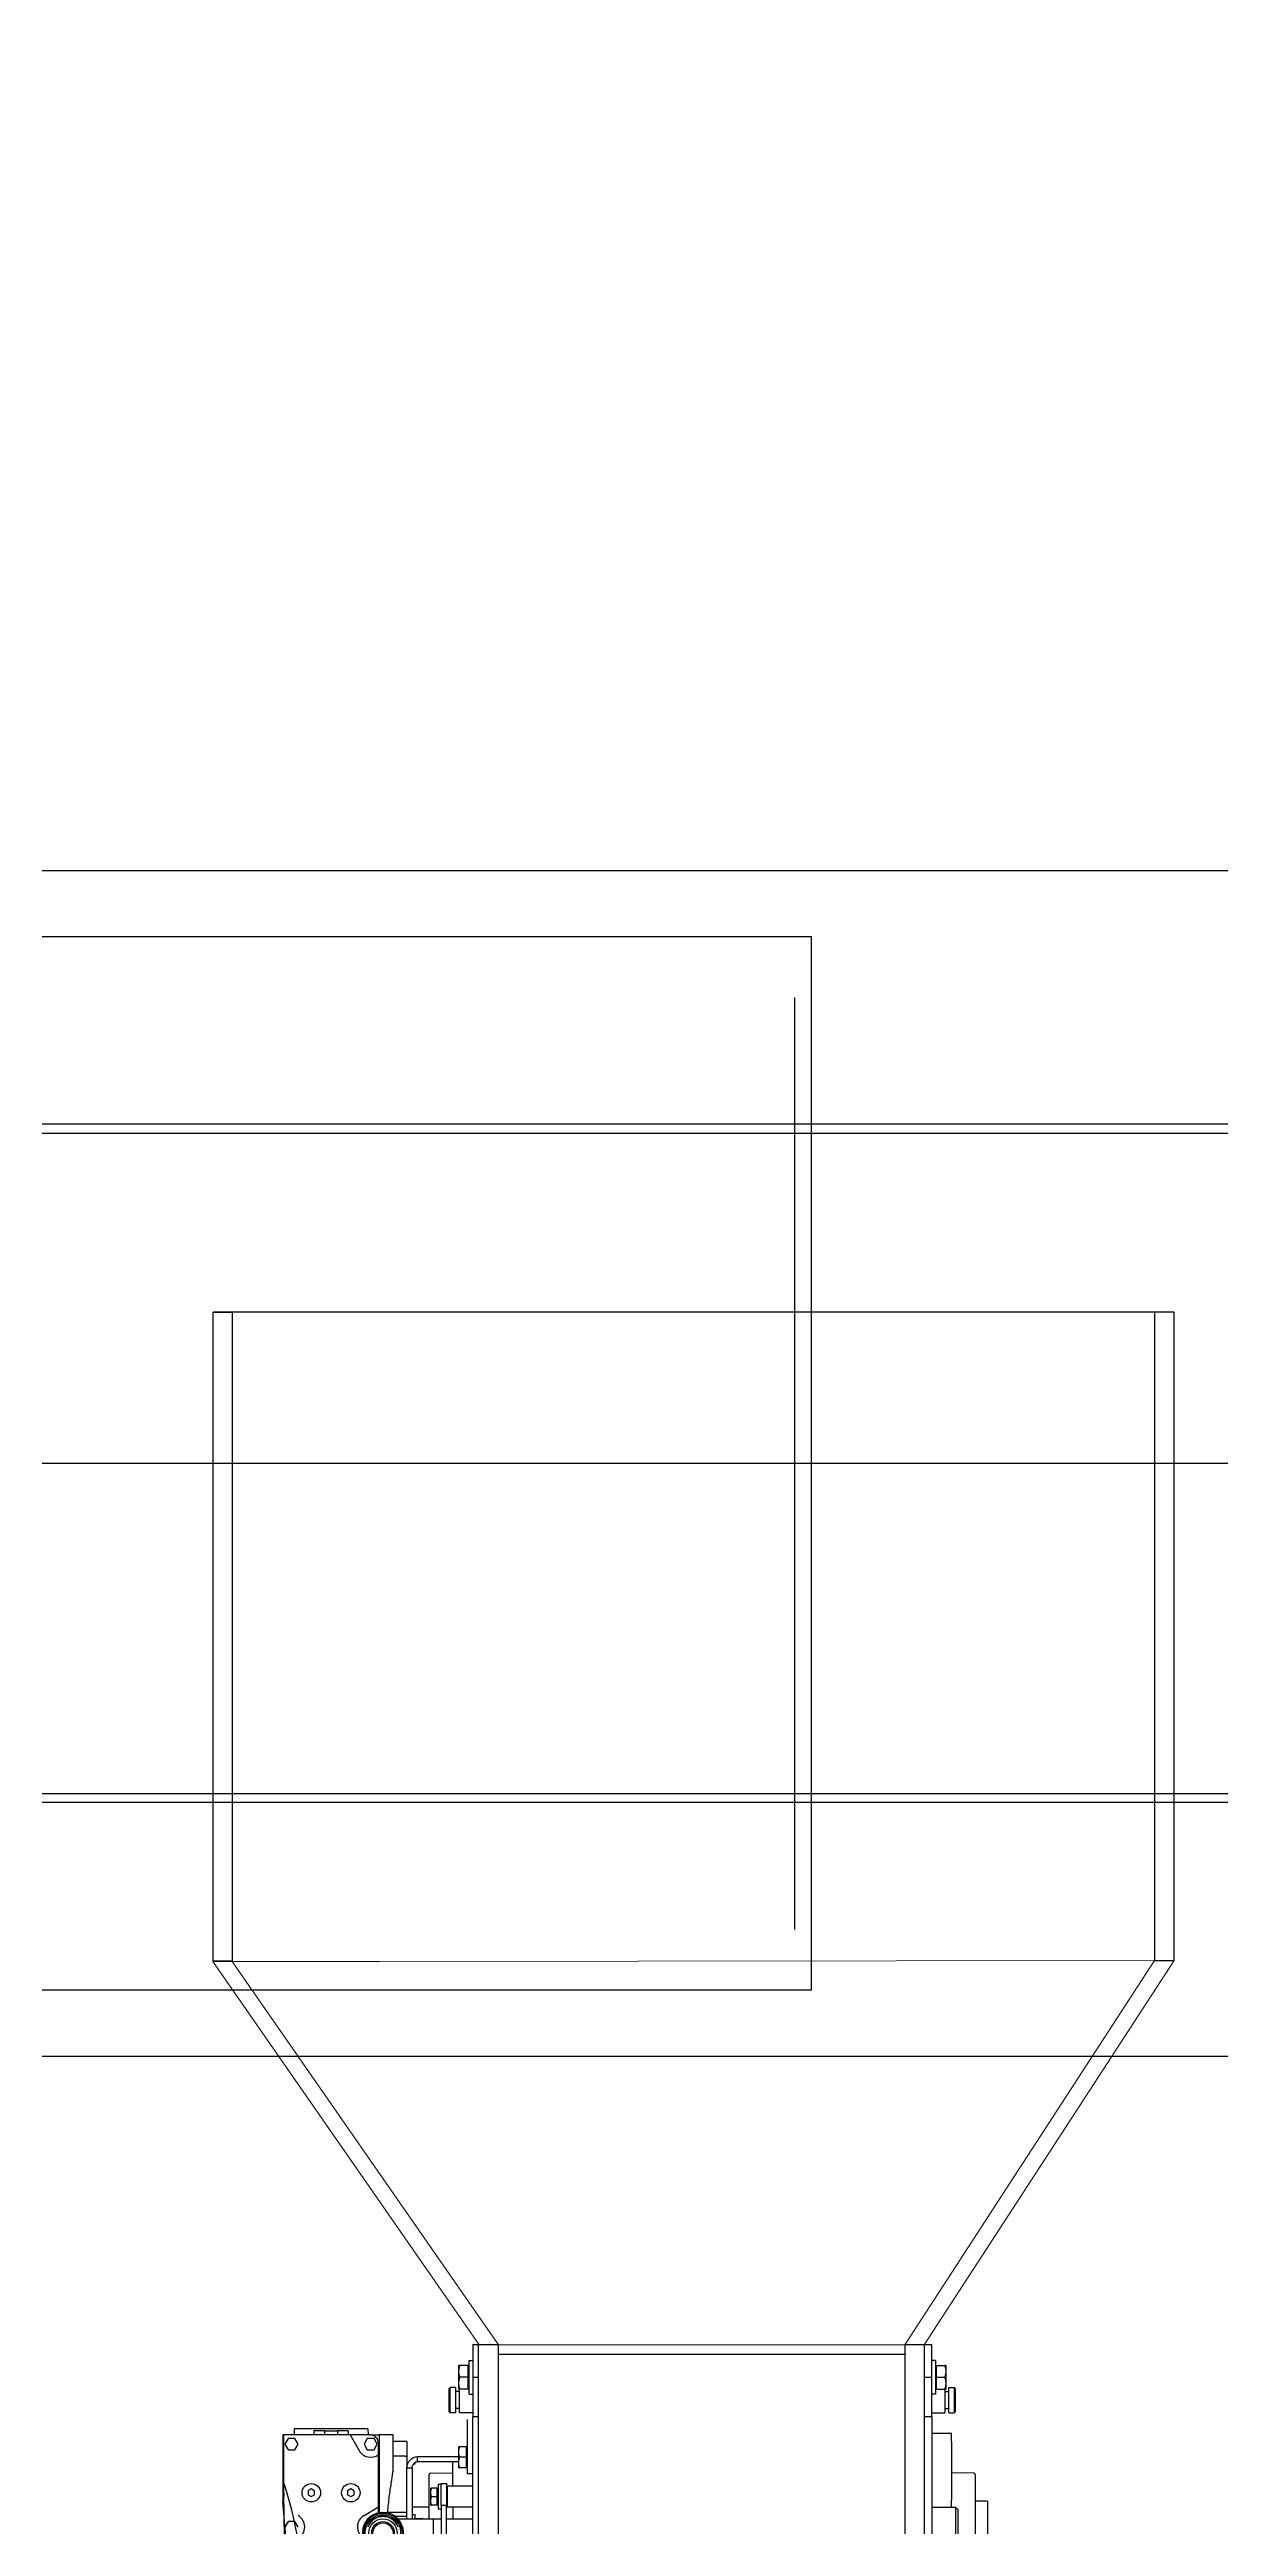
# Model space of a CAD drawing. Header units: inches. Extents: x -955375 to 106222, y -96450 to 64845.
# Drawn here: x 14077 to 14966, y 26468 to 28349 of the extents above; entities that cross this region are included whole.
import ezdxf

# ---------------------------------------------------------------- set-up
doc = ezdxf.new("R2010")
doc.units = ezdxf.units.IN
doc.header["$MEASUREMENT"] = 0
doc.linetypes.add('CONTINUA', pattern=[0])
doc.linetypes.add('SLD-Continua', pattern=[0])
doc.layers.add('ACHUTECH', color=24, linetype='Continuous', lineweight=18)
for name, color, linetype in [('DIBUJO', 2, 'Continuous'), ('P-EQUIPO NUEVO', 134, 'Continuous'), ('SP-TRANSPORTADOR_NUEVO', 102, 'SLD-Continua')]:
    doc.layers.add(name, color=color, linetype=linetype)
doc.styles.get("Standard").update_dxf_attribs({"font": 'isocp2.shx'})
doc.dimstyles.new('SUPERPEQUEÑA', dxfattribs={"dimtxt": 0.1, "dimasz": 0.05, "dimexe": 0.1, "dimexo": 0.15, "dimgap": 0.05, "dimtad": 1, "dimzin": 0, "dimdsep": 46, "dimtxsty": 'Standard', "dimblk1": 'CRUZZ', "dimblk2": 'CRUZZ', "dimsah": 1, "dimcen": 0.03, "dimse1": 1, "dimse2": 1, "dimclrd": 109, "dimclre": 4, "dimclrt": 173, "dimadec": 0, "dimazin": 0, "dimtfac": 1, "dimtix": 1, "dimtmove": 1, "dimatfit": 3, "dimldrblk": 'CRUZZ', "dimfxl": 1, "dimtolj": 1, "dimtzin": 0, "dimlwd": -1, "dimarcsym": 0})

# ---------------------------------------------------------------- blocks, each defined once
blk = doc.blocks.new('CRUZ')
at = {"layer": 'DIBUJO', "color": 7, "lineweight": -3}
for p, q in [((-0.2, 0), (0.2, 0)), ((0, 0.2), (0, -0.2))]:
    blk.add_line(p, q, dxfattribs=at)
at = {"layer": 'DIBUJO', "color": 7, "lineweight": -3, "const_width": 0.05}
blk.add_lwpolyline([(0, 0, 1), (0, 0, 1)], format="xyb", close=True, dxfattribs=at)
blk = doc.blocks.new('CRUZZ')
at = {"layer": 'DIBUJO', "color": 3, "xscale": 10, "yscale": 10, "zscale": 10}
blk.add_blockref('CRUZ', (0, 0), dxfattribs=at)
blk = doc.blocks.new('*D185')
at = {"layer": 'ACHUTECH', "color": 7, "ltscale": 500, "transparency": 16777216}
blk.add_line((5118.7, 54499.2), (5118.7, 25409.9), dxfattribs=at)
at = {"layer": 'Defpoints', "color": 0, "linetype": 'CONTINUA', "ltscale": 500, "transparency": 16777216}
for p in [(26169.2, 54499.2), (5118.7, 25409.9), (6592.2, 25409.9)]:
    blk.add_point(p, dxfattribs=at)
at = {"layer": 'ACHUTECH', "color": 7, "linetype": 'CONTINUA', "ltscale": 500, "transparency": 16777216, "xscale": 0.05, "yscale": 0.05, "zscale": 0.05}
for p, rotation in [((5118.7, 54499.2), 90), ((5118.7, 25409.9), 270)]:
    blk.add_blockref('CRUZZ', p, dxfattribs=dict(at, rotation=rotation))
at = {"layer": 'ACHUTECH', "color": 7, "linetype": 'CONTINUA', "lineweight": 13, "ltscale": 500, "transparency": 16777216, "insert": (5118.6, 39954.5), "char_height": 0.15, "attachment_point": 5, "rotation": 90}
blk.add_mtext('\\A1;29089.32', dxfattribs=at)
blk = doc.blocks.new('*D201')
at = {"layer": 'ACHUTECH', "color": 7, "ltscale": 500, "transparency": 16777216}
blk.add_line((4340.1, 59153), (4340.1, 15437.3), dxfattribs=at)
at = {"layer": 'Defpoints', "color": 0, "linetype": 'CONTINUA', "ltscale": 500, "transparency": 16777216}
for p in [(21639.1, 59153.1), (4340.1, 15437.3), (6285.4, 15437.3)]:
    blk.add_point(p, dxfattribs=at)
at = {"layer": 'ACHUTECH', "color": 7, "linetype": 'CONTINUA', "ltscale": 500, "transparency": 16777216, "xscale": 0.05, "yscale": 0.05, "zscale": 0.05}
for p, rotation in [((4340.1, 59153.1), 90), ((4340.1, 15437.3), 270)]:
    blk.add_blockref('CRUZZ', p, dxfattribs=dict(at, rotation=rotation))
at = {"layer": 'ACHUTECH', "color": 7, "linetype": 'CONTINUA', "lineweight": 13, "ltscale": 500, "transparency": 16777216, "insert": (4340, 37295.2), "char_height": 0.15, "attachment_point": 5, "rotation": 90}
blk.add_mtext('\\A1;43715.81', dxfattribs=at)
blk = doc.blocks.new('yt-88')
for p, q in [((117031.2, 26345.5, -75), (117115.4, 26352.5, -75)), ((117100.5, 26348.5, -75), (117096.2, 26351, -75)), ((117166.2, 26352.5, -75), (117115.4, 26352.5, -75)), ((117130.4, 26352, -75), (117121.9, 26352, -75)), ((117165.4, 26352, -75), (117130.4, 26352, -75)), ((117159.2, 26351, -75), (117154.8, 26348.5, -75)), ((117163.5, 26348.5, -75), (117159.2, 26351, -75)), ((117166.2, 26352, -75), (117165.4, 26352, -75)), ((117166.2, 26330.4, -75), (117166.2, 26352.5, -75)), ((117096.2, 26340.9, -75), (117100.5, 26343.4, -75)), ((117100.5, 26343.4, -75), (117100.5, 26348.5, -75)), ((117120.7, 26333.5, -75), (117119.3, 26331, -75)), ((117119.3, 26331, -75), (117120.7, 26328.5, -75)), ((117123.6, 26333.5, -75), (117120.7, 26333.5, -75)), ((117125.1, 26331, -75), (117123.6, 26333.5, -75)), ((117123.6, 26328.5, -75), (117125.1, 26331, -75)), ((117154.8, 26348.5, -75), (117154.8, 26343.4, -75)), ((117154.8, 26343.4, -75), (117159.2, 26340.9, -75)), ((117159.2, 26340.9, -75), (117163.5, 26343.4, -75)), ((117163.5, 26343.4, -75), (117163.5, 26348.5, -75)), ((117170.7, 26344, -75), (117166.2, 26344.1, -75)), ((117170.7, 26288, -75), (117170.7, 26344, -75)), ((117120.7, 26328.5, -75), (117123.6, 26328.5, -75)), ((117166.2, 26301.5, -75), (117166.2, 26330.4, -75)), ((117169.2, 26329, -75), (117166.2, 26329, -75)), ((117169.2, 26321, -75), (117166.2, 26321, -75)), ((117169.2, 26321, -75), (117169.2, 26329, -75)), ((117169.2, 26321, -75), (117169.2, 26311, -75)), ((117120.7, 26303.5, -75), (117119.3, 26301, -75)), ((117119.3, 26301, -75), (117120.7, 26298.5, -75)), ((117123.6, 26303.5, -75), (117120.7, 26303.5, -75)), ((117120.7, 26298.5, -75), (117123.6, 26298.5, -75)), ((117125.1, 26301, -75), (117123.6, 26303.5, -75)), ((117123.6, 26298.5, -75), (117125.1, 26301, -75)), ((117166.2, 26301.5, -75), (117154.2, 26294.6, -75)), ((117169.2, 26311, -75), (117166.2, 26311, -75)), ((117169.2, 26303, -75), (117166.2, 26303, -75)), ((117166.2, 26286.5, -75), (117166.2, 26301.5, -75)), ((117169.2, 26303, -75), (117169.2, 26311, -75)), ((117111.2, 26280, -75), (117104.8, 26291, -75)), ((117106.9, 26280, -75), (117111.2, 26280, -75)), ((117166.2, 26279.5, -75), (117107, 26279.5, -75)), ((117111.2, 26280, -75), (117151.2, 26280, -75)), ((117151.2, 26280, -75), (117159.7, 26280, -75)), ((117159.2, 26291, -75), (117154.8, 26288.5, -75)), ((117154.8, 26288.5, -75), (117154.8, 26283.4, -75)), ((117154.8, 26283.4, -75), (117159.2, 26280.9, -75)), ((117163.5, 26288.5, -75), (117159.2, 26291, -75)), ((117159.2, 26280.9, -75), (117163.5, 26283.4, -75)), ((117163.5, 26283.4, -75), (117163.5, 26288.5, -75)), ((117170.7, 26288, -75), (117166.2, 26287.8, -75)), ((117166.2, 26286.5, -75), (117166.2, 26279.5, -75)), ((117166.2, 26269, -75), (117166.2, 26279.5, -75)), ((117102.4, 26265.2, -75), (117102.4, 26238.5, -75)), ((117102.4, 26258.5, -75), (117141.2, 26258.5, -75)), ((117104.2, 26258.5, -75), (117104.2, 26267.3, -75)), ((117161.2, 26258.5, -75), (117141.2, 26258.5, -75)), ((117141.2, 26258.5, -75), (117141.2, 26255.5, -75)), ((117166.2, 26269, -75), (117143.7, 26269, -75)), ((117161.2, 26258.5, -75), (117161.2, 26269, -75)), ((117102.4, 26238.5, -75), (117081, 26238.5, -75)), ((117141.2, 26254.5, -75), (117102.4, 26254.5, -75)), ((117102.4, 26252.2, -75), (117105.6, 26252.2, -75)), ((117102.7, 26251.5, -75), (117102.4, 26251.5, -75)), ((117102.7, 26246.6, -75), (117102.4, 26246.6, -75)), ((117102.4, 26241.5, -75), (117136, 26241.5, -75)), ((117102.4, 26238.5, -75), (117102.4, 26232.5, -75)), ((117102.7, 26251.5, -75), (117102.7, 26247.2, -75)), ((117105.6, 26254.5, -75), (117105.6, 26252.2, -75)), ((117111.2, 26241.5, -75), (117111.2, 26254.5, -75)), ((117112.7, 26240.3, -75), (117115.9, 26240.3, -75)), ((117112.7, 26235.4, -75), (117112.7, 26239.7, -75)), ((117115.9, 26240.3, -75), (117122.4, 26240.3, -75)), ((117119.2, 26235.4, -75), (117119.2, 26239.7, -75)), ((117122.4, 26240.3, -75), (117125.7, 26240.3, -75)), ((117125.7, 26235.4, -75), (117125.7, 26239.7, -75)), ((117137, 26240.5, -75), (117137.3, 26223.5, -75)), ((117141.2, 26255.5, -75), (117141.2, 26254.5, -75)), ((117144.3, 26253.3, -75), (117144.3, 26252.2, -75)), ((117144.3, 26252.2, -75), (117145.3, 26252.2, -75)), ((117145.9, 26250.5, -75), (117145.9, 26219.1, -75)), ((117145.9, 26250.5, -75), (117149.7, 26250.5, -75)), ((117149.7, 26250.5, -75), (117149.7, 26219.1, -75)), ((117112.5, 26232.5, -75), (117071.4, 26232.5, -75)), ((117071.4, 26228.5, -75), (117112.5, 26228.5, -75)), ((117102.4, 26228.5, -75), (117102.4, 26208.5, -75)), ((117111.2, 26223.5, -75), (117102.4, 26223.5, -75)), ((117128.6, 26234.8, -75), (117109.8, 26234.8, -75)), ((117109.8, 26232.5, -75), (117109.8, 26234.8, -75)), ((117112.2, 26228.5, -75), (117111.2, 26227.5, -75)), ((117111.2, 26227.5, -75), (117127.1, 26227.5, -75)), ((117111.2, 26208.5, -75), (117111.2, 26227.5, -75)), ((117112.5, 26228.5, -75), (117112.5, 26232.5, -75)), ((117112.5, 26232.5, -75), (117129.2, 26232.5, -75)), ((117129.2, 26228.5, -75), (117112.5, 26228.5, -75)), ((117112.7, 26235.4, -75), (117119.2, 26235.4, -75)), ((117113.4, 26235.4, -75), (117113.4, 26234.8, -75)), ((117119.2, 26235.4, -75), (117125.7, 26235.4, -75)), ((117125, 26235.4, -75), (117125, 26234.8, -75)), ((117126.1, 26228.5, -75), (117127.1, 26227.5, -75)), ((117127.1, 26208.5, -75), (117127.1, 26227.5, -75)), ((117127.1, 26223.5, -75), (117145.9, 26223.5, -75)), ((117128.6, 26232.5, -75), (117128.6, 26234.8, -75)), ((117129.2, 26232.5, -75), (117129.2, 26228.5, -75)), ((117141.2, 26219.1, -75), (117145.2, 26219.1, -75)), ((117141.2, 26213.1, -75), (117141.2, 26218.4, -75)), ((117145.2, 26219.1, -75), (117153.2, 26219.1, -75)), ((117149.2, 26213.1, -75), (117149.2, 26218.4, -75)), ((117153.2, 26219.1, -75), (117157.2, 26219.1, -75)), ((117157.2, 26213.1, -75), (117157.2, 26218.4, -75)), ((117184, 26226.5, -75), (117183, 26225.5, -75)), ((117183, 26225.5, -75), (117202.1, 26225.5, -75)), ((117183, 26221.5, -75), (117183, 26225.5, -75)), ((117202.1, 26221.5, -75), (117183, 26221.5, -75)), ((117183, 26218.5, -75), (117200.9, 26218.5, -75)), ((117183, 26208.5, -75), (117183, 26218.5, -75)), ((117201.1, 26226.5, -75), (117184, 26226.5, -75)), ((117186.1, 26218.5, -75), (117186.1, 26221.5, -75)), ((117199.1, 26218.5, -75), (117199.1, 26221.5, -75)), ((117200.9, 26219, -75), (117205.4, 26219, -75)), ((117200.9, 26211.9, -75), (117200.9, 26218.2, -75)), ((117201.1, 26226.5, -75), (117202.1, 26225.5, -75)), ((117202.1, 26221.5, -75), (117202.1, 26225.5, -75)), ((117205.4, 26219, -75), (117214.4, 26219, -75)), ((117209.9, 26211.9, -75), (117209.9, 26218.2, -75)), ((117214.4, 26219, -75), (117218.9, 26219, -75)), ((117218.9, 26211.9, -75), (117218.9, 26218.2, -75)), ((115864.8, 26208.5, -75), (117179.9, 26208.5, -75)), ((116976.9, 26204, -75), (117234.5, 26204, -75)), ((117136.7, 26212.5, -75), (117148.4, 26212.5, -75)), ((117136.7, 26208.5, -75), (117136.7, 26212.5, -75)), ((117141.2, 26213.1, -75), (117149.2, 26213.1, -75)), ((117141.9, 26213.1, -75), (117141.9, 26212.5, -75)), ((117148.4, 26212.5, -75), (117177.9, 26212.5, -75)), ((117149.2, 26213.1, -75), (117157.2, 26213.1, -75)), ((117156.5, 26213.1, -75), (117156.5, 26212.5, -75)), ((117209.9, 26208.5, -75), (117179.9, 26208.5, -75)), ((117179.9, 26204, -75), (117179.9, 26208.5, -75)), ((117197.2, 26211.3, -75), (117222.6, 26211.3, -75)), ((117197.2, 26211.3, -75), (117197.2, 26208.5, -75)), ((117200.9, 26211.9, -75), (117209.9, 26211.9, -75)), ((117201.6, 26211.9, -75), (117201.6, 26211.3, -75)), ((117209.9, 26211.9, -75), (117218.9, 26211.9, -75)), ((117209.9, 26208.5, -75), (117209.9, 26204, -75)), ((117234.9, 26208.5, -75), (117209.9, 26208.5, -75)), ((117218.2, 26211.9, -75), (117218.2, 26211.3, -75)), ((117222.6, 26211.3, -75), (117222.6, 26208.5, -75)), ((117234.5, 26188.9, -75), (117234.5, 26204, -75)), ((117234.5, 26202.5, -75), (117234.9, 26202.5, -75)), ((117234.9, 26208.5, -75), (117234.9, 26202.5, -75)), ((116011.6, 26188.9, -75), (117234.5, 26188.9, -75)), ((117227.4, 26188.9, -75), (117227.4, 25880.5, -75)), ((117234.5, 25880.5, -75), (116011.6, 25880.5, -75)), ((117234.5, 25865.5, -75), (117234.5, 25880.5, -75)), ((116976.9, 25865.5, -75), (117234.5, 25865.5, -75)), ((117179.9, 25860, -75), (117179.9, 25865.5, -75)), ((117209.9, 25865.5, -75), (117209.9, 25860, -75)), ((117234.9, 25866, -75), (117234.5, 25866, -75)), ((117234.9, 25866, -75), (117234.9, 25860, -75)), ((117179.9, 25860, -75), (115864.8, 25860, -75)), ((117111.2, 25842, -75), (117073.1, 25842, -75)), ((117109.2, 25840, -75), (117111.2, 25842, -75)), ((117111.2, 25860, -75), (117111.2, 25842, -75)), ((117111.2, 25845, -75), (117116.5, 25845, -75)), ((117160.8, 25845, -75), (117116.5, 25845, -75)), ((117137, 25827.9, -75), (117137.3, 25845, -75)), ((117160.8, 25845, -75), (117167.4, 25845, -75)), ((117167.4, 25860, -75), (117167.4, 25845, -75)), ((117179.9, 25860, -75), (117209.9, 25860, -75)), ((117183, 25860, -75), (117183, 25850, -75)), ((117200.9, 25850, -75), (117183, 25850, -75)), ((117183, 25847, -75), (117202.1, 25847, -75)), ((117183, 25847, -75), (117183, 25843, -75)), ((117202.1, 25843, -75), (117183, 25843, -75)), ((117184, 25842, -75), (117183, 25843, -75)), ((117184, 25842, -75), (117201.1, 25842, -75)), ((117186.1, 25850, -75), (117186.1, 25847, -75)), ((117197.2, 25857.2, -75), (117197.2, 25860, -75)), ((117222.6, 25857.2, -75), (117197.2, 25857.2, -75)), ((117199.1, 25850, -75), (117199.1, 25847, -75)), ((117200.9, 25856.6, -75), (117200.9, 25850.2, -75)), ((117209.9, 25856.6, -75), (117200.9, 25856.6, -75)), ((117205.4, 25849.4, -75), (117200.9, 25849.4, -75)), ((117201.1, 25842, -75), (117202.1, 25843, -75)), ((117201.6, 25856.6, -75), (117201.6, 25857.2, -75)), ((117202.1, 25847, -75), (117202.1, 25843, -75)), ((117214.4, 25849.4, -75), (117205.4, 25849.4, -75)), ((117209.9, 25860, -75), (117234.9, 25860, -75)), ((117209.9, 25856.6, -75), (117209.9, 25850.2, -75)), ((117218.9, 25856.6, -75), (117209.9, 25856.6, -75)), ((117218.9, 25849.4, -75), (117214.4, 25849.4, -75)), ((117218.2, 25856.6, -75), (117218.2, 25857.2, -75)), ((117218.9, 25856.6, -75), (117218.9, 25850.2, -75)), ((117222.6, 25857.2, -75), (117222.6, 25860, -75)), ((117136, 25827, -75), (117056.3, 25827, -75)), ((117075.1, 25840, -75), (117109.2, 25840, -75)), ((117116, 25827, -75), (117116, 25818.1, -75)), ((117115.7, 25817.8, -75), (117076.6, 25817.8, -75))]:
    blk.add_line(p, q)
at = {"lineweight": 0, "elevation": -75}
for points in [[(117234.5, 26203.7), (117525.6, 26405.8)], [(117234.5, 26034.7), (117234.5, 26188.9), (117525.6, 26391), (117525.6, 26279.1)], [(117525.6, 26405.8), (117525.6, 26391)], [(117234.5, 26034.7), (117234.5, 25880.5), (117526.4, 25690.9), (117525.6, 26279.1)], [(117234.5, 25865.7), (117526.4, 25676.1)], [(117526.4, 25676.1), (117526.4, 25690.9)]]:
    blk.add_lwpolyline(points, dxfattribs=at)
at = {"ltscale": 500, "elevation": -75}
for points in [[(117525.8, 26405.5), (118018.7, 26405.5), (118018.7, 26391), (117525.8, 26391)], [(117526.4, 25676.1), (118018.7, 25676.1), (118018.7, 25690.9), (117526.4, 25690.9)]]:
    blk.add_lwpolyline(points, close=True, dxfattribs=at)
blk.add_lwpolyline([(118018.7, 25690.9), (118018.7, 26405.5)], dxfattribs=at)
for centre, radius in [((117122.2, 26331, -75), 7), ((117122.2, 26301, -75), 7), ((117091.7, 26276.6, -75), 10.7), ((117091.7, 26276.6, -75), 8.57), ((117091.7, 26276.6, -75), 7.62)]:
    blk.add_circle(centre, radius)
for centre, radius, start, end in [((117115.3, 25807.6, -75), 544.4, 89.304, 98.89), ((117038.9, 26629.7, -75), 292.4, 270.8373, 288.2396), ((117096.2, 26346, -75), 10, 210, 330), ((117096.2, 26286, -75), 10, 30, 145.1902), ((117159.2, 26286, -75), 10, 120, 216.8699), ((117091.7, 26276.6, -75), 15.6, 205.1318, 154.8682), ((117091.7, 26276.6, -75), 14.8, 206.5549, 153.4451), ((117091.7, 26276.6, -75), 13.7, 208.9013, 151.0987), ((117091.7, 26276.6, -75), 12.4, 22.5, 67.5), ((117091.7, 26276.6, -75), 12.4, 337.5, 22.5), ((117159.7, 26286.5, -75), 6.5, 270, 0), ((117091.7, 26276.6, -75), 12.4, 292.5, 337.5), ((117136, 26240.5, -75), 1, 1, 90), ((117136, 25828, -75), 1, 270, 359), ((117115.7, 25818.1, -75), 0.3, 270, 0)]:
    blk.add_arc(centre, radius, start, end)
at = {"extrusion": (0, 0, -1)}
blk.add_ellipse((117114.1, 26350.4, -75), major_axis=(0, 81.4), ratio=0.267949, start_param=3.467863, end_param=3.476159, dxfattribs=at)
for points, weights in [([(117101.2, 26286.1, -75), (117098.7, 26287.1, -75), (117096.4, 26288, -75)], [1.07162109099, 1.0562990584, 1]), ([(117103.2, 26281.3, -75), (117102.2, 26283.6, -75), (117101.2, 26286.1, -75)], [1, 1.0562990584, 1.07162109099]), ([(117105.2, 26276.6, -75), (117104.1, 26279, -75), (117103.2, 26281.3, -75)], [1.07162109099, 1.0562990584, 1]), ([(117103.2, 26271.8, -75), (117104.1, 26274.1, -75), (117105.2, 26276.6, -75)], [1, 1.0562990584, 1.07162109099]), ([(117096.4, 26265.1, -75), (117098.7, 26266, -75), (117101.2, 26267, -75)], [1, 1.0562990584, 1.07162109099]), ([(117101.2, 26267, -75), (117102.2, 26269.5, -75), (117103.2, 26271.8, -75)], [1.07162109099, 1.0562990584, 1]), ([(117107.2, 26258.5, -75), (117107.1, 26265.8, -75), (117107.1, 26273.2, -75)], [1, 1.00000744677, 1.00001103685]), ([(117150.2, 26269, -75), (117150.2, 26263.7, -75), (117150.1, 26258.5, -75)], [1.00000863099, 1.00000528779, 1]), ([(117102.7, 26247.2, -75), (117102.5, 26247.2, -75), (117102.4, 26247.1, -75)], [1, 1.00354100771, 1.00642129691]), ([(117102.7, 26246.6, -75), (117102.7, 26246.6, -75), (117102.7, 26247.2, -75)], [1, 1.0379548493, 1]), ([(117112.7, 26240.3, -75), (117112.7, 26240.3, -75), (117112.7, 26239.7, -75)], [1, 1.0379548493, 1]), ([(117112.7, 26239.7, -75), (117114.4, 26240.3, -75), (117115.9, 26240.3, -75)], [1, 1.0379548493, 1]), ([(117115.9, 26240.3, -75), (117117.4, 26240.3, -75), (117119.2, 26239.7, -75)], [1, 1.0379548493, 1]), ([(117119.2, 26239.7, -75), (117120.9, 26240.3, -75), (117122.4, 26240.3, -75)], [1, 1.0379548493, 1]), ([(117122.4, 26240.3, -75), (117123.9, 26240.3, -75), (117125.7, 26239.7, -75)], [1, 1.0379548493, 1]), ([(117125.7, 26239.7, -75), (117125.7, 26240.3, -75), (117125.7, 26240.3, -75)], [1, 1.0379548493, 1]), ([(117141.2, 26219.1, -75), (117141.2, 26219.1, -75), (117141.2, 26218.4, -75)], [1, 1.0379548493, 1]), ([(117141.2, 26218.4, -75), (117143.3, 26219.1, -75), (117145.2, 26219.1, -75)], [1, 1.0379548493, 1]), ([(117145.2, 26219.1, -75), (117147, 26219.1, -75), (117149.2, 26218.4, -75)], [1, 1.0379548493, 1]), ([(117149.2, 26218.4, -75), (117151.3, 26219.1, -75), (117153.2, 26219.1, -75)], [1, 1.0379548493, 1]), ([(117153.2, 26219.1, -75), (117155, 26219.1, -75), (117157.2, 26218.4, -75)], [1, 1.0379548493, 1]), ([(117157.2, 26218.4, -75), (117157.2, 26219.1, -75), (117157.2, 26219.1, -75)], [1, 1.0379548493, 1]), ([(117200.9, 26219, -75), (117200.9, 26219, -75), (117200.9, 26218.2, -75)], [1, 1.0379548493, 1]), ([(117200.9, 26218.2, -75), (117203.3, 26219, -75), (117205.4, 26219, -75)], [1, 1.0379548493, 1]), ([(117205.4, 26219, -75), (117207.5, 26219, -75), (117209.9, 26218.2, -75)], [1, 1.0379548493, 1]), ([(117209.9, 26218.2, -75), (117212.3, 26219, -75), (117214.4, 26219, -75)], [1, 1.0379548493, 1]), ([(117214.4, 26219, -75), (117216.5, 26219, -75), (117218.9, 26218.2, -75)], [1, 1.0379548493, 1]), ([(117218.9, 26218.2, -75), (117218.9, 26219, -75), (117218.9, 26219, -75)], [1, 1.0379548493, 1]), ([(117205.4, 25849.4, -75), (117203.3, 25849.4, -75), (117200.9, 25850.2, -75)], [1, 1.0379548493, 1]), ([(117200.9, 25850.2, -75), (117200.9, 25849.4, -75), (117200.9, 25849.4, -75)], [1, 1.0379548493, 1]), ([(117209.9, 25850.2, -75), (117207.5, 25849.4, -75), (117205.4, 25849.4, -75)], [1, 1.0379548493, 1]), ([(117214.4, 25849.4, -75), (117212.3, 25849.4, -75), (117209.9, 25850.2, -75)], [1, 1.0379548493, 1]), ([(117218.9, 25850.2, -75), (117216.5, 25849.4, -75), (117214.4, 25849.4, -75)], [1, 1.0379548493, 1]), ([(117218.9, 25849.4, -75), (117218.9, 25849.4, -75), (117218.9, 25850.2, -75)], [1, 1.0379548493, 1])]:
    blk.add_rational_spline(points, weights, degree=2)
for points, knots in [([(117143.7, 26269, -75), (117142.9, 26269, -75), (117142.1, 26269, -75), (117140.1, 26269.1, -75), (117139, 26269.2, -75), (117135.4, 26269.6, -75), (117132.5, 26270.1, -75), (117126.2, 26271, -75), (117122.8, 26271.6, -75), (117115.5, 26272.5, -75), (117111.7, 26272.9, -75), (117107.6, 26273.2, -75), (117107.3, 26273.2, -75), (117107.1, 26273.2, -75)], [-5.533621, -5.533621, -5.533621, -5.533621, -5.113242, -5.113242, -4.586592, -4.586592, -3.439944, -3.439944, -2.293296, -2.293296, -1.146648, -1.146648, -1.077591, -1.077591, -1.077591, -1.077591]), ([(117141.2, 26258.5, -75), (117143.4, 26258.5, -75), (117145.7, 26257.5, -75), (117147.3, 26255.8, -75), (117148.7, 26254.4, -75), (117149.5, 26252.4, -75), (117149.7, 26250.5, -75)], [0, 0, 0, 0, 0.832585, 0.832585, 0.832585, 1.570796, 1.570796, 1.570796, 1.570796]), ([(117141.2, 26254.5, -75), (117142.6, 26254.5, -75), (117144, 26253.7, -75), (117144.9, 26252.6, -75), (117145.5, 26252, -75), (117145.8, 26251.2, -75), (117145.9, 26250.5, -75)], [0, 0, 0, 0, 0.990116, 0.990116, 0.990116, 1.570796, 1.570796, 1.570796, 1.570796])]:
    blk.add_open_spline(points, degree=3, knots=knots)
blk = doc.blocks.new('termoformadora 2')
for p, q in [((135352.2, -8797.4), (134027.2, -8797.4)), ((134619.7, -8847.4), (135804.7, -8847.4)), ((134619.7, -9647.4), (134619.7, -8847.4)), ((134632.2, -8893.4), (134632.2, -8996.9)), ((133879.9, -8989.9), (135352.2, -8989.9)), ((135212.2, -8996.9), (134052.2, -8996.9)), ((134632.2, -8996.9), (134632.2, -9497.9)), ((134052.2, -9247.4), (135212.2, -9247.4)), ((134052.2, -9497.9), (135212.2, -9497.9)), ((134632.2, -9497.9), (134632.2, -9601.3)), ((133879.9, -9504.9), (135352.2, -9504.9)), ((135804.7, -9647.4), (134619.7, -9647.4)), ((134027.2, -9697.4), (135352.2, -9697.4))]:
    blk.add_line(p, q)

msp = doc.modelspace()

# ---------------------------------------------------------------- block references
at = {"layer": 'P-EQUIPO NUEVO', "lineweight": 0, "rotation": 180}
msp.add_blockref('termoformadora 2', (149275.079, 18027.72), dxfattribs=at)
at = {"layer": 'SP-TRANSPORTADOR_NUEVO', "rotation": 90}
msp.add_blockref('yt-88', (40606.983, -90628.679, 75), dxfattribs=at)

# ---------------------------------------------------------------- dimensions: what is measured, and where the dimension line sits
at = {"layer": 'ACHUTECH', "color": 7, "linetype": 'CONTINUA', "lineweight": 13, "ltscale": 500}
for base, p1, p2, picture, middle in [((4340.116, 15437.278), (21639.15, 59153.085), (6285.39, 15437.278), '*D201', (4340.021, 37295.181)), ((5118.653, 25409.883), (26169.229, 54499.203), (6592.24, 25409.883), '*D185', (5118.558, 39954.543))]:
    dim = msp.add_linear_dim(base=base, p1=p1, p2=p2, angle=90, dimstyle='SUPERPEQUEÑA', override={"dimtxt": 0.15, "dimgap": 0.02, "dimclrd": 7, "dimclrt": 7, "dimfxl": 0.2}, dxfattribs=at)
    dim.commit()
    dim.dimension.update_dxf_attribs({"geometry": picture, "text_midpoint": middle})

doc.saveas('drawing.dxf')
